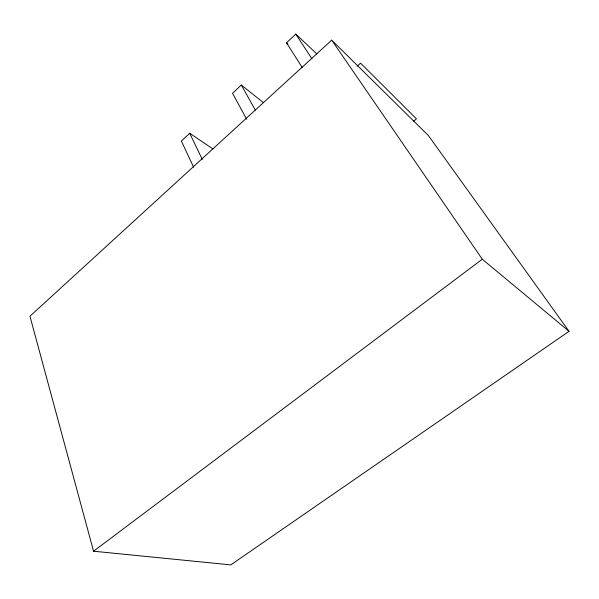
<?xml version="1.0" encoding="UTF-8"?>
<svg xmlns="http://www.w3.org/2000/svg" width="599" height="599" viewBox="0 0 599 599"><rect width="100%" height="100%" fill="white"/><g stroke="black" fill="none" stroke-linecap="round" stroke-linejoin="round"><path stroke-width="0.9" d="M212.922 148.904L189.703 133.263L181.37 141.05L193.642 167.233M263.53 102.676L241.307 85.043L232.509 93.264L246.706 119.283M302.36 67.739L286.509 42.799L295.809 34.113L316.841 53.895M331.704 40.148L29.95 316.25L93.556 551.215L230.802 564.887L569.05 331.314L428.412 135.576L331.704 40.148L482.285 259.225L569.05 331.314M357.161 66.182L360.561 63.15L416.455 118.834L413.669 121.185M93.556 551.215L482.285 259.225M286.509 42.799L287.879 44.049M295.809 34.113L311.997 58.942M241.307 85.043L255.354 110.156M189.703 133.263L202.252 159.364"/></g></svg>
